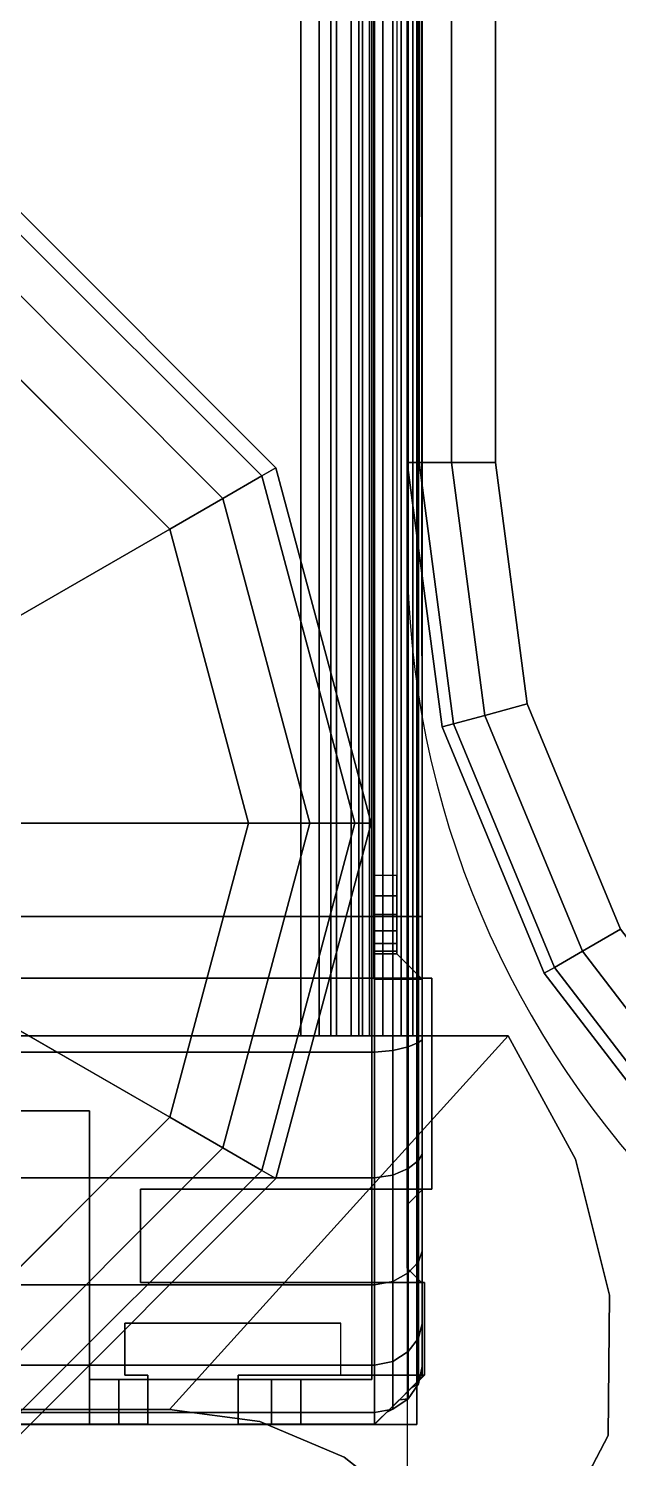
# Model space of a CAD drawing. Extents: x -170 to 1783, y -20 to 1205.
# Drawn here: x 1329.253 to 1330.042, y 209.42 to 211.334 of the extents above; entities that cross this region are included whole.
import ezdxf

# ---------------------------------------------------------------- set-up
doc = ezdxf.new("R2010")
doc.units = 0
doc.header["$LTSCALE"] = 96
doc.header["$MEASUREMENT"] = 0
for name, color, linetype in [('A-FURN-3-PANEL-GLIDE', 7, 'Continuous'), ('A-FURN-3-PANEL-RACE', 7, 'Continuous'), ('A-FURN-3-PANEL-SIDE1', 7, 'Continuous'), ('A-FURN-3-PANEL-TOPCAP', 7, 'Continuous'), ('A-FURN-3-PANEL-TRIM', 7, 'Continuous'), ('A-FURN-3-WKSF-TOP', 7, 'Continuous'), ('A-FURN-3-WKSF-TRIM', 7, 'Continuous'), ('A-FURN-P-PNLS', 7, 'Continuous'), ('A-FURN-P-WKSF', 7, 'Continuous'), ('MAIN_PANEL', 7, 'Continuous'), ('MAIN_WKSURF', 7, 'Continuous')]:
    doc.layers.add(name, color=color, linetype=linetype)

# ---------------------------------------------------------------- blocks, each defined once
blk = doc.blocks.new('EC-WYC-64-2424-T')
at = {"layer": 'A-FURN-3-WKSF-TOP', "color": 60, "linetype": 'Continuous'}
for points, invisible_edges in [([(0.118, -28.1146, 29), (23.882, -34.22, 29), (23.882, -70.632, 29), (0.118, -70.632, 29)], 5), ([(0.118, -28.1146, 27.75), (0.118, -70.632, 27.75), (23.882, -70.632, 27.75), (23.882, -34.22, 27.75)], 10), ([(23.882, -70.632, 29), (23.8394, -70.9555, 29), (0.1606, -70.9555, 29), (0.118, -70.632, 29)], 10), ([(23.882, -70.632, 27.75), (0.118, -70.632, 27.75), (0.1606, -70.9555, 27.75), (23.8394, -70.9555, 27.75)], 5), ([(0.2855, -71.257, 29), (0.1606, -70.9555, 29), (23.8394, -70.9555, 29), (23.7145, -71.257, 29)], 10), ([(0.2855, -71.257, 27.75), (23.7145, -71.257, 27.75), (23.8394, -70.9555, 27.75), (0.1606, -70.9555, 27.75)], 5)]:
    blk.add_3dface(points, dxfattribs=dict(at, invisible_edges=invisible_edges))
at = {"layer": 'A-FURN-3-WKSF-TRIM', "color": 40, "linetype": 'Continuous'}
for points in [[(0, -70.632, 28.882), (0, -70.632, 27.868), (0, -28.1146, 27.868), (0, -28.1146, 28.882)], [(0.0158, -70.632, 28.941), (0, -70.632, 28.882), (0, -28.1146, 28.882), (0.0158, -28.1146, 28.941)], [(0, -70.632, 27.868), (0.0158, -70.632, 27.809), (0.0158, -28.1146, 27.809), (0, -28.1146, 27.868)], [(0.059, -70.632, 28.9842), (0.0158, -70.632, 28.941), (0.0158, -28.1146, 28.941), (0.059, -28.1146, 28.9842)], [(0.0158, -70.632, 27.809), (0.059, -70.632, 27.7658), (0.059, -28.1146, 27.7658), (0.0158, -28.1146, 27.809)], [(0.118, -70.632, 29), (0.059, -70.632, 28.9842), (0.059, -28.1146, 28.9842), (0.118, -28.1146, 29)], [(0.059, -70.632, 27.7658), (0.118, -70.632, 27.75), (0.118, -28.1146, 27.75), (0.059, -28.1146, 27.7658)], [(0.0619, -70.982, 28.941), (0.0466, -70.9861, 28.882), (0, -70.632, 28.882), (0.0158, -70.632, 28.941)], [(0.0466, -70.9861, 28.882), (0.0466, -70.9861, 27.868), (0, -70.632, 27.868), (0, -70.632, 28.882)], [(0.0466, -70.9861, 27.868), (0.0619, -70.982, 27.809), (0.0158, -70.632, 27.809), (0, -70.632, 27.868)], [(0.1036, -70.9708, 28.9842), (0.0619, -70.982, 28.941), (0.0158, -70.632, 28.941), (0.059, -70.632, 28.9842)], [(0.0619, -70.982, 27.809), (0.1036, -70.9708, 27.7658), (0.059, -70.632, 27.7658), (0.0158, -70.632, 27.809)], [(0.1606, -70.9555, 29), (0.1036, -70.9708, 28.9842), (0.059, -70.632, 28.9842), (0.118, -70.632, 29)], [(0.1036, -70.9708, 27.7658), (0.1606, -70.9555, 27.75), (0.118, -70.632, 27.75), (0.059, -70.632, 27.7658)], [(0.2855, -71.257, 29), (0.2344, -71.2865, 28.9842), (0.1036, -70.9708, 28.9842), (0.1606, -70.9555, 29)], [(0.2344, -71.2865, 27.7658), (0.2855, -71.257, 27.75), (0.1606, -70.9555, 27.75), (0.1036, -70.9708, 27.7658)], [(0.197, -71.3081, 28.941), (0.1833, -71.316, 28.882), (0.0466, -70.9861, 28.882), (0.0619, -70.982, 28.941)], [(0.1833, -71.316, 27.868), (0.197, -71.3081, 27.809), (0.0619, -70.982, 27.809), (0.0466, -70.9861, 27.868)], [(0.2344, -71.2865, 28.9842), (0.197, -71.3081, 28.941), (0.0619, -70.982, 28.941), (0.1036, -70.9708, 28.9842)], [(0.197, -71.3081, 27.809), (0.2344, -71.2865, 27.7658), (0.1036, -70.9708, 27.7658), (0.0619, -70.982, 27.809)], [(0.1833, -71.316, 28.882), (0.1833, -71.316, 27.868), (0.0466, -70.9861, 27.868), (0.0466, -70.9861, 28.882)], [(0.4841, -71.5159, 29), (0.4424, -71.5576, 28.9842), (0.2344, -71.2865, 28.9842), (0.2855, -71.257, 29)], [(0.4424, -71.5576, 27.7658), (0.4841, -71.5159, 27.75), (0.2855, -71.257, 27.75), (0.2344, -71.2865, 27.7658)], [(0.4424, -71.5576, 28.9842), (0.4119, -71.5881, 28.941), (0.197, -71.3081, 28.941), (0.2344, -71.2865, 28.9842)], [(0.4119, -71.5881, 27.809), (0.4424, -71.5576, 27.7658), (0.2344, -71.2865, 27.7658), (0.197, -71.3081, 27.809)], [(0.4119, -71.5881, 28.941), (0.4007, -71.5993, 28.882), (0.1833, -71.316, 28.882), (0.197, -71.3081, 28.941)], [(0.4007, -71.5993, 27.868), (0.4119, -71.5881, 27.809), (0.197, -71.3081, 27.809), (0.1833, -71.316, 27.868)], [(0.4007, -71.5993, 28.882), (0.4007, -71.5993, 27.868), (0.1833, -71.316, 27.868), (0.1833, -71.316, 28.882)]]:
    blk.add_3dface(points, dxfattribs=at)
at = {"layer": 'A-FURN-P-WKSF', "color": 7, "linetype": 'Continuous'}
blk.add_line((0, -28.0666), (0, -70.75), dxfattribs=at)
blk.add_arc((1.25, -70.75), 1.25, 180, 270, dxfattribs=at)
blk = doc.blocks.new('EC-EFP-456')
at = {"layer": 'A-FURN-3-PANEL-GLIDE', "color": 20, "linetype": 'Continuous', "invisible_edges": 12}
for points in [[(0.885, 1), (0.203, 0.6063), (0.4912, 0.318)], [(0.885, 1), (0.4912, 0.318), (0.885, 0.2125)], [(0.885, 1), (0.885, 0.2125), (1.2787, 0.318)], [(0.885, 1), (1.2787, 0.318), (1.567, 0.6063)]]:
    blk.add_3dface(points, dxfattribs=at)
at = {"layer": 'A-FURN-3-PANEL-GLIDE', "color": 20, "linetype": 'Continuous'}
for points in [[(0.7837, 0.8246, 0.3285), (0.4912, 0.318, 0.3285), (0.203, 0.6063, 0.3285), (0.7096, 0.8988, 0.3285)], [(1.0604, 0.8988, 0.3285), (1.567, 0.6063, 0.3285), (1.2787, 0.318, 0.3285), (0.9862, 0.8246, 0.3285)], [(0.885, 0.7975, 0.3285), (0.885, 0.2125, 0.3285), (0.4912, 0.318, 0.3285), (0.7837, 0.8246, 0.3285)], [(0.9862, 0.8246, 0.3285), (1.2787, 0.318, 0.3285), (0.885, 0.2125, 0.3285), (0.885, 0.7975, 0.3285)], [(0.4912, 0.318, 0.3285), (0.4502, 0.2469, 0.3065), (0.1319, 0.5652, 0.3065), (0.203, 0.6063, 0.3285)], [(0.4502, 0.2469, 0.022), (0.4912, 0.318), (0.203, 0.6063), (0.1319, 0.5652, 0.022)], [(1.567, 0.6063, 0.3285), (1.6381, 0.5652, 0.3065), (1.3198, 0.2469, 0.3065), (1.2787, 0.318, 0.3285)], [(1.6381, 0.5652, 0.022), (1.567, 0.6063), (1.2787, 0.318), (1.3198, 0.2469, 0.022)], [(0.4502, 0.2469, 0.3065), (0.4201, 0.1948, 0.2464), (0.0798, 0.5351, 0.2464), (0.1319, 0.5652, 0.3065)], [(0.4201, 0.1948, 0.0821), (0.4502, 0.2469, 0.022), (0.1319, 0.5652, 0.022), (0.0798, 0.5351, 0.0821)], [(1.6381, 0.5652, 0.3065), (1.6902, 0.5351, 0.2464), (1.3499, 0.1948, 0.2464), (1.3198, 0.2469, 0.3065)], [(1.6902, 0.5351, 0.0821), (1.6381, 0.5652, 0.022), (1.3198, 0.2469, 0.022), (1.3499, 0.1948, 0.0821)], [(0.4201, 0.1948, 0.2464), (0.4091, 0.1758, 0.1642), (0.0608, 0.5241, 0.1642), (0.0798, 0.5351, 0.2464)], [(0.4091, 0.1758, 0.1642), (0.4201, 0.1948, 0.0821), (0.0798, 0.5351, 0.0821), (0.0608, 0.5241, 0.1642)], [(1.6902, 0.5351, 0.2464), (1.7092, 0.5241, 0.1642), (1.3609, 0.1758, 0.1642), (1.3499, 0.1948, 0.2464)], [(1.7092, 0.5241, 0.1642), (1.6902, 0.5351, 0.0821), (1.3499, 0.1948, 0.0821), (1.3609, 0.1758, 0.1642)], [(0.885, 0.2125, 0.3285), (0.885, 0.1304, 0.3065), (0.4502, 0.2469, 0.3065), (0.4912, 0.318, 0.3285)], [(0.885, 0.1304, 0.022), (0.885, 0.2125), (0.4912, 0.318), (0.4502, 0.2469, 0.022)], [(1.2787, 0.318, 0.3285), (1.3198, 0.2469, 0.3065), (0.885, 0.1304, 0.3065), (0.885, 0.2125, 0.3285)], [(1.3198, 0.2469, 0.022), (1.2787, 0.318), (0.885, 0.2125), (0.885, 0.1304, 0.022)], [(0.885, 0.1304, 0.3065), (0.885, 0.0703, 0.2464), (0.4201, 0.1948, 0.2464), (0.4502, 0.2469, 0.3065)], [(0.885, 0.0703, 0.0821), (0.885, 0.1304, 0.022), (0.4502, 0.2469, 0.022), (0.4201, 0.1948, 0.0821)], [(1.3198, 0.2469, 0.3065), (1.3499, 0.1948, 0.2464), (0.885, 0.0703, 0.2464), (0.885, 0.1304, 0.3065)], [(1.3499, 0.1948, 0.0821), (1.3198, 0.2469, 0.022), (0.885, 0.1304, 0.022), (0.885, 0.0703, 0.0821)], [(0.885, 0.0703, 0.2464), (0.885, 0.0483, 0.1642), (0.4091, 0.1758, 0.1642), (0.4201, 0.1948, 0.2464)], [(0.885, 0.0483, 0.1642), (0.885, 0.0703, 0.0821), (0.4201, 0.1948, 0.0821), (0.4091, 0.1758, 0.1642)], [(1.3499, 0.1948, 0.2464), (1.3609, 0.1758, 0.1642), (0.885, 0.0483, 0.1642), (0.885, 0.0703, 0.2464)], [(1.3609, 0.1758, 0.1642), (1.3499, 0.1948, 0.0821), (0.885, 0.0703, 0.0821), (0.885, 0.0483, 0.1642)]]:
    blk.add_3dface(points, dxfattribs=at)
at = {"layer": 'A-FURN-3-PANEL-RACE', "color": 40, "linetype": 'Continuous'}
for points, invisible_edges in [([(0.5, 0.7375, 0.4563), (2.098, 0.7375, 0.4563), (47.5, 0.4255, 0.4563), (0.5, 0.4255, 0.4563)], 6), ([(0.5, 0.7375, 0.3963), (0.5, 0.4255, 0.3963), (47.5, 0.4255, 0.3963), (2.098, 0.7375, 0.3963)], 6), ([(0.5, 0.4255, 0.3963), (0.08, 0.4255, 0.3963), (0.08, -0.0125, 0.3963), (47.92, -0.0125, 0.3963)], 8), ([(0.08, 0.386, 1.7894), (0.08, 0.1819, 1.4986), (0.08, 0.4255, 0.3963), (0.08, 0.4255, 1.7894)], 2), ([(0.08, 0.4255, 0.3963), (0.14, 0.4255, 0.4563), (0.14, 0.4255, 1.7894), (0.08, 0.4255, 1.7894)], 1), ([(0.08, 0.1819, 1.4986), (0.08, 0.1425, 1.4986), (0.08, -0.0125, 0.3963), (0.08, 0.4255, 0.3963)], 10), ([(0.5, 0.4255, 0.3963), (0.5, 0.4255, 0.4563), (0.14, 0.4255, 0.4563), (0.08, 0.4255, 0.3963)], 4), ([(0.08, 0.4255, 3.245), (0.08, 0.4255, 3.515), (0.08, -0.0125, 3.515), (0.08, 0.1425, 3.1951)], 4), ([(0.14, 0.4255, 3.515), (0.14, 0.0475, 3.515), (0.08, -0.0125, 3.515), (0.08, 0.4255, 3.515)], 2), ([(0.5, 0.4255, 0.4563), (47.86, 0.0475, 0.4563), (0.14, 0.0475, 0.4563), (0.14, 0.4255, 0.4563)], 1), ([(0.14, 0.4255, 1.7894), (0.14, 0.4255, 0.4563), (0.14, 0.1819, 1.4986), (0.14, 0.386, 1.7894)], 2), ([(0.14, 0.4255, 0.4563), (0.14, 0.0475, 0.4563), (0.14, 0.1425, 1.4986), (0.14, 0.1819, 1.4986)], 10), ([(0.14, 0.1425, 3.1951), (0.14, 0.0475, 3.515), (0.14, 0.4255, 3.515), (0.14, 0.4255, 3.245)], 1), ([(47.5, 0.4255, 0.3963), (0.5, 0.4255, 0.3963), (47.92, -0.0125, 0.3963), (47.92, 0.4255, 0.3963)], 3), ([(47.5, 0.4255, 0.4563), (47.86, 0.4255, 0.4563), (47.86, 0.0475, 0.4563), (0.5, 0.4255, 0.4563)], 12), ([(0.08, 0.1425, 3.1951), (0.08, -0.0125, 3.515), (0.08, -0.0125, 0.3963), (0.08, 0.1425, 1.4986)], 5), ([(0.14, 0.0475, 0.4563), (0.14, 0.0475, 3.515), (0.14, 0.1425, 3.1951), (0.14, 0.1425, 1.4986)], 10), ([(0.6, 0.1425, 4.1797), (0.6, 0.1425, 4.2397), (0.6, 0.1024, 4.2344), (0.6, 0.1179, 4.1764)], 4), ([(0.6, 0.1179, 4.1764), (0.6, 0.1024, 4.2344), (0.6, 0.065, 4.2189), (0.6, 0.095, 4.1669)], 5), ([(0.6, 0.095, 4.1669), (0.6, 0.065, 4.2189), (0.6, 0.0329, 4.1943), (0.6, 0.0753, 4.1519)], 5), ([(0.6, 0.0753, 4.1519), (0.6, 0.0329, 4.1943), (0.6, 0.0082, 4.1622), (0.6, 0.0602, 4.1322)], 5), ([(0.6, 0.0602, 4.1322), (0.6, 0.0082, 4.1622), (0.6, -0.0072, 4.1248), (0.6, 0.0507, 4.1093)], 5), ([(0.14, 0.0475, 3.515), (0.6, 0.0475, 3.515), (0.6, -0.0125, 3.515), (0.08, -0.0125, 3.515)], 8), ([(0.14, 0.0475, 0.4563), (47.86, 0.0475, 0.4563), (47.86, 0.0475, 3.515), (0.14, 0.0475, 3.515)], 4), ([(0.6, 0.0507, 4.1093), (0.6, -0.0072, 4.1248), (0.6, -0.0125, 4.0847), (0.6, 0.0475, 4.0847)], 5), ([(0.6, 0.0475, 3.515), (47.4, 0.0475, 3.515), (47.4, 0.0475, 4.0847), (0.6, 0.0475, 4.0847)], 1), ([(0.6, 0.0475, 3.515), (0.6, 0.0475, 4.0847), (0.6, -0.0125, 4.0847), (0.6, -0.0125, 3.515)], 2), ([(47.92, -0.0125, 3.515), (47.92, -0.0125, 0.3963), (0.08, -0.0125, 0.3963), (0.08, -0.0125, 3.515)], 8), ([(47.4, -0.0125, 4.0847), (47.4, -0.0125, 3.515), (0.6, -0.0125, 3.515), (0.6, -0.0125, 4.0847)], 2)]:
    blk.add_3dface(points, dxfattribs=dict(at, invisible_edges=invisible_edges))
for points in [[(0.5, 0.7375, 0.3963), (0.5, 0.7375, 0.4563), (0.5, 0.4255, 0.4563), (0.5, 0.4255, 0.3963)], [(0.08, 0.4255, 1.7894), (0.14, 0.4255, 1.7894), (0.14, 0.386, 1.7894), (0.08, 0.386, 1.7894)], [(0.14, 0.4255, 3.245), (0.14, 0.4255, 3.515), (0.08, 0.4255, 3.515), (0.08, 0.4255, 3.245)], [(0.14, 0.1425, 3.1951), (0.14, 0.4255, 3.245), (0.08, 0.4255, 3.245), (0.08, 0.1425, 3.1951)], [(0.08, 0.386, 1.7894), (0.14, 0.386, 1.7894), (0.14, 0.1819, 1.4986), (0.08, 0.1819, 1.4986)], [(0.08, 0.1819, 1.4986), (0.14, 0.1819, 1.4986), (0.14, 0.1425, 1.4986), (0.08, 0.1425, 1.4986)], [(0.14, 0.1425, 1.4986), (0.14, 0.1425, 3.1951), (0.08, 0.1425, 3.1951), (0.08, 0.1425, 1.4986)], [(47.4, 0.1425, 4.1797), (47.4, 0.1425, 4.2397), (0.6, 0.1425, 4.2397), (0.6, 0.1425, 4.1797)], [(47.4, 0.1425, 4.2397), (47.4, 0.1024, 4.2344), (0.6, 0.1024, 4.2344), (0.6, 0.1425, 4.2397)], [(0.6, 0.1425, 4.1797), (0.6, 0.1179, 4.1764), (47.4, 0.1179, 4.1764), (47.4, 0.1425, 4.1797)], [(0.6, 0.1179, 4.1764), (0.6, 0.095, 4.1669), (47.4, 0.095, 4.1669), (47.4, 0.1179, 4.1764)], [(47.4, 0.1024, 4.2344), (47.4, 0.065, 4.2189), (0.6, 0.065, 4.2189), (0.6, 0.1024, 4.2344)], [(0.6, 0.095, 4.1669), (0.6, 0.0753, 4.1519), (47.4, 0.0753, 4.1519), (47.4, 0.095, 4.1669)], [(0.6, 0.0753, 4.1519), (0.6, 0.0602, 4.1322), (47.4, 0.0602, 4.1322), (47.4, 0.0753, 4.1519)], [(47.4, 0.065, 4.2189), (47.4, 0.0329, 4.1943), (0.6, 0.0329, 4.1943), (0.6, 0.065, 4.2189)], [(0.6, 0.0602, 4.1322), (0.6, 0.0507, 4.1093), (47.4, 0.0507, 4.1093), (47.4, 0.0602, 4.1322)], [(0.6, 0.0507, 4.1093), (0.6, 0.0475, 4.0847), (47.4, 0.0475, 4.0847), (47.4, 0.0507, 4.1093)], [(47.4, 0.0329, 4.1943), (47.4, 0.0082, 4.1622), (0.6, 0.0082, 4.1622), (0.6, 0.0329, 4.1943)], [(47.4, 0.0082, 4.1622), (47.4, -0.0072, 4.1248), (0.6, -0.0072, 4.1248), (0.6, 0.0082, 4.1622)], [(47.4, -0.0072, 4.1248), (47.4, -0.0125, 4.0847), (0.6, -0.0125, 4.0847), (0.6, -0.0072, 4.1248)]]:
    blk.add_3dface(points, dxfattribs=at)
at = {"layer": 'A-FURN-3-PANEL-SIDE1', "color": 7, "linetype": 'Continuous'}
for points in [[(47.3224, 1.955, 55.7401), (47.3228, 0.045, 55.7401), (0.6776, 0.045, 55.7401), (0.6776, 1.955, 55.7401)], [(0.6776, 0.045, 4.2397), (0.6776, 1.955, 4.2397), (0.6776, 1.955, 55.7401), (0.6776, 0.045, 55.7401)], [(47.3224, 0.045, 4.2397), (47.3224, 1.955, 4.2397), (0.6776, 1.955, 4.2397), (0.6776, 0.045, 4.2397)], [(47.3228, 0.045, 55.7401), (47.3224, 0.045, 4.2397), (0.6776, 0.045, 4.2397), (0.6776, 0.045, 55.7401)]]:
    blk.add_3dface(points, dxfattribs=at)
at = {"layer": 'A-FURN-3-PANEL-TOPCAP', "color": 60, "linetype": 'Continuous'}
for points, invisible_edges in [([(0.1285, -0.0047, 55.635), (0.144, -0.02, 55.635), (0.144, 2.02, 55.635), (0.1285, 2.0047, 55.635)], 10), ([(0.144, -0.02, 55.635), (0.269, -0.02, 55.635), (0.269, 2.02, 55.635), (0.144, 2.02, 55.635)], 10), ([(0.289, 2, 55.635), (0.269, 2.02, 55.635), (0.269, -0.02, 55.635), (0.289, 0, 55.635)], 10), ([(0.394, 2.02, 55.635), (0.3741, 2, 55.635), (0.3741, 0, 55.635), (0.394, -0.02, 55.635)], 10), ([(0.676, 2.02, 55.635), (0.394, 2.02, 55.635), (0.394, -0.02, 55.635), (0.676, -0.02, 55.635)], 10), ([(0.1285, 2.0047, 55.635), (0.1129, 1.9894, 55.635), (0.1129, 0.0106, 55.635), (0.1285, -0.0047, 55.635)], 10), ([(0.289, 0, 55.635), (0.3741, 0, 55.635), (0.3741, 2, 55.635), (0.289, 2, 55.635)], 10), ([(0.0965, 1.9727, 55.635), (0.08, 1.956, 55.635), (0.08, 0.044, 55.635), (0.0965, 0.0273, 55.635)], 8), ([(0.0965, 0.0273, 55.635), (0.1129, 0.0106, 55.635), (0.1129, 1.9894, 55.635), (0.0965, 1.9727, 55.635)], 10), ([(0.815, 0.045, 55.7401), (0.815, -0.02, 55.7741), (47.185, 0.014, 55.7401), (47.185, 0.045, 55.7401)], 1), ([(0.676, -0.02, 55.635), (0.6807, -0.02, 55.671), (0.7136, 0.014, 55.6622), (0.71, 0.014, 55.635)], 2), ([(0.6807, -0.02, 55.671), (0.6946, -0.02, 55.7045), (0.724, 0.014, 55.6875), (0.7136, 0.014, 55.6622)], 10), ([(0.6946, -0.02, 55.7045), (0.7167, -0.02, 55.7333), (0.7407, 0.014, 55.7093), (0.724, 0.014, 55.6875)], 10), ([(0.7167, -0.02, 55.7333), (0.7455, -0.02, 55.7554), (0.7625, 0.014, 55.726), (0.7407, 0.014, 55.7093)], 10), ([(0.7455, -0.02, 55.7554), (0.779, -0.02, 55.7693), (0.7878, 0.014, 55.7365), (0.7625, 0.014, 55.726)], 10), ([(0.779, -0.02, 55.7693), (0.815, -0.02, 55.7741), (0.815, 0.014, 55.7401), (0.7878, 0.014, 55.7365)], 10), ([(47.185, -0.02, 55.7741), (47.185, 0.014, 55.7401), (0.815, 0.014, 55.7401), (0.815, -0.02, 55.7741)], 5), ([(0.269, -0.02, 55.635), (0.2783, -0.02, 55.7687), (0.2976, 0, 55.7635), (0.289, 0, 55.635)], 2), ([(0.2783, -0.02, 55.7687), (0.3232, -0.02, 55.8949), (0.3405, 0, 55.8849), (0.2976, 0, 55.7635)], 10), ([(0.289, 0, 55.635), (0.2976, 0, 55.7635), (0.3798, 0, 55.7415), (0.3741, 0, 55.635)], 2), ([(0.2976, 0, 55.7635), (0.3405, 0, 55.8849), (0.4142, 0, 55.8424), (0.3798, 0, 55.7415)], 10), ([(0.3232, -0.02, 55.8949), (0.4005, -0.02, 56.0044), (0.4146, 0, 55.9903), (0.3405, 0, 55.8849)], 10), ([(0.3405, 0, 55.8849), (0.4146, 0, 55.9903), (0.4748, 0, 55.9301), (0.4142, 0, 55.8424)], 10), ([(0.3741, 0, 55.635), (0.3798, 0, 55.7415), (0.399, -0.02, 55.7363), (0.394, -0.02, 55.635)], 2), ([(0.3798, 0, 55.7415), (0.4142, 0, 55.8424), (0.4315, -0.02, 55.8323), (0.399, -0.02, 55.7363)], 10), ([(0.4005, -0.02, 56.0044), (0.5044, -0.02, 56.0891), (0.5144, 0, 56.0717), (0.4146, 0, 55.9903)], 10), ([(0.4142, 0, 55.8424), (0.4748, 0, 55.9301), (0.4889, -0.02, 55.9159), (0.4315, -0.02, 55.8323)], 10), ([(0.4146, 0, 55.9903), (0.5144, 0, 56.0717), (0.5569, 0, 55.9981), (0.4748, 0, 55.9301)], 10), ([(0.4748, 0, 55.9301), (0.5569, 0, 55.9981), (0.5669, -0.02, 55.9807), (0.4889, -0.02, 55.9159)], 10), ([(0.5044, -0.02, 56.0891), (0.6273, -0.02, 56.1426), (0.6324, 0, 56.1232), (0.5144, 0, 56.0717)], 10), ([(0.5144, 0, 56.0717), (0.6324, 0, 56.1232), (0.6544, 0, 56.0411), (0.5569, 0, 55.9981)], 10), ([(0.5569, 0, 55.9981), (0.6544, 0, 56.0411), (0.6596, -0.02, 56.0218), (0.5669, -0.02, 55.9807)], 10), ([(0.6273, -0.02, 56.1426), (0.76, -0.02, 56.161), (0.76, 0, 56.141), (0.6324, 0, 56.1232)], 10), ([(0.6324, 0, 56.1232), (0.76, 0, 56.141), (0.76, 0, 56.056), (0.6544, 0, 56.0411)], 10), ([(0.6544, 0, 56.0411), (0.76, 0, 56.056), (0.76, -0.02, 56.036), (0.6596, -0.02, 56.0218)], 10), ([(0.76, -0.02, 56.161), (47.24, -0.02, 56.161), (47.24, 0, 56.141), (0.76, 0, 56.141)], 10), ([(47.24, 0, 56.056), (0.76, 0, 56.056), (0.76, 0, 56.141), (47.24, 0, 56.141)], 10), ([(0.76, 0, 56.056), (47.24, 0, 56.056), (47.24, -0.02, 56.036), (0.76, -0.02, 56.036)], 10), ([(0.144, -0.02, 55.635), (0.1575, -0.02, 55.8011), (0.2783, -0.02, 55.7687), (0.269, -0.02, 55.635)], 2), ([(0.1575, -0.02, 55.8011), (0.2149, -0.02, 55.9575), (0.3232, -0.02, 55.8949), (0.2783, -0.02, 55.7687)], 10), ([(0.2149, -0.02, 55.9575), (0.3121, -0.02, 56.0929), (0.4005, -0.02, 56.0044), (0.3232, -0.02, 55.8949)], 10), ([(0.3121, -0.02, 56.0929), (0.4419, -0.02, 56.1974), (0.5044, -0.02, 56.0891), (0.4005, -0.02, 56.0044)], 10), ([(0.6807, -0.02, 55.671), (0.676, -0.02, 55.635), (0.394, -0.02, 55.635), (0.399, -0.02, 55.7363)], 8), ([(0.6946, -0.02, 55.7045), (0.6807, -0.02, 55.671), (0.399, -0.02, 55.7363), (0.4315, -0.02, 55.8323)], 10), ([(0.4315, -0.02, 55.8323), (0.4889, -0.02, 55.9159), (0.7167, -0.02, 55.7333), (0.6946, -0.02, 55.7045)], 10), ([(0.4419, -0.02, 56.1974), (0.5949, -0.02, 56.2633), (0.6273, -0.02, 56.1426), (0.5044, -0.02, 56.0891)], 10), ([(0.7455, -0.02, 55.7554), (0.7167, -0.02, 55.7333), (0.4889, -0.02, 55.9159), (0.5669, -0.02, 55.9807)], 10), ([(0.5669, -0.02, 55.9807), (0.6596, -0.02, 56.0218), (0.779, -0.02, 55.7693), (0.7455, -0.02, 55.7554)], 10), ([(0.5949, -0.02, 56.2633), (0.76, -0.02, 56.286), (0.76, -0.02, 56.161), (0.6273, -0.02, 56.1426)], 10), ([(0.815, -0.02, 55.7741), (0.779, -0.02, 55.7693), (0.6596, -0.02, 56.0218), (0.76, -0.02, 56.036)], 10), ([(0.76, -0.02, 56.161), (0.76, -0.02, 56.286), (47.24, -0.02, 56.286), (47.24, -0.02, 56.161)], 5), ([(47.185, -0.02, 55.7741), (0.815, -0.02, 55.7741), (0.76, -0.02, 56.036), (47.24, -0.02, 56.036)], 10)]:
    blk.add_3dface(points, dxfattribs=dict(at, invisible_edges=invisible_edges))
for points in [[(0.0957, 0.044, 55.8177), (0.08, 0.044, 55.635), (0.08, 1.956, 55.635), (0.0957, 1.956, 55.8177)], [(0.1595, 0.044, 55.9895), (0.0957, 0.044, 55.8177), (0.0957, 1.956, 55.8177), (0.1595, 1.956, 55.9895)], [(0.2668, 0.044, 56.1382), (0.1595, 0.044, 55.9895), (0.1595, 1.956, 55.9895), (0.2668, 1.956, 56.1382)], [(0.4099, 0.044, 56.2528), (0.2668, 0.044, 56.1382), (0.2668, 1.956, 56.1382), (0.4099, 1.956, 56.2528)], [(0.5783, 0.044, 56.3252), (0.4099, 0.044, 56.2528), (0.4099, 1.956, 56.2528), (0.5783, 1.956, 56.3252)], [(0.76, 0.044, 56.35), (0.5783, 0.044, 56.3252), (0.5783, 1.956, 56.3252), (0.76, 1.956, 56.35)], [(0.76, 0.044, 56.35), (0.76, 1.956, 56.35), (47.24, 1.956, 56.35), (47.24, 0.044, 56.35)], [(0.0965, 0.0273, 55.635), (0.08, 0.044, 55.635), (0.0957, 0.044, 55.8177), (0.1006, 0.0195, 55.8155)], [(0.1006, 0.0195, 55.8155), (0.0957, 0.044, 55.8177), (0.1595, 0.044, 55.9895), (0.1644, 0.0195, 55.9859)], [(0.1644, 0.0195, 55.9859), (0.1595, 0.044, 55.9895), (0.2668, 0.044, 56.1382), (0.2713, 0.0195, 56.1337)], [(0.2713, 0.0195, 56.1337), (0.2668, 0.044, 56.1382), (0.4099, 0.044, 56.2528), (0.4136, 0.0195, 56.248)], [(0.4136, 0.0195, 56.248), (0.4099, 0.044, 56.2528), (0.5783, 0.044, 56.3252), (0.5806, 0.0195, 56.3203)], [(0.5806, 0.0195, 56.3203), (0.5783, 0.044, 56.3252), (0.76, 0.044, 56.35), (0.76, 0.0195, 56.3451)], [(0.71, 0.045, 55.635), (0.676, 0.045, 55.635), (0.676, -0.02, 55.635), (0.71, 0.014, 55.635)], [(0.7136, 0.045, 55.6622), (0.71, 0.045, 55.635), (0.71, 0.014, 55.635), (0.7136, 0.014, 55.6622)], [(0.724, 0.045, 55.6875), (0.7136, 0.045, 55.6622), (0.7136, 0.014, 55.6622), (0.724, 0.014, 55.6875)], [(0.7407, 0.045, 55.7093), (0.724, 0.045, 55.6875), (0.724, 0.014, 55.6875), (0.7407, 0.014, 55.7093)], [(0.7625, 0.045, 55.726), (0.7407, 0.045, 55.7093), (0.7407, 0.014, 55.7093), (0.7625, 0.014, 55.726)], [(0.76, 0.0195, 56.3451), (0.76, 0.044, 56.35), (47.24, 0.044, 56.35), (47.24, 0.0195, 56.3451)], [(0.7878, 0.045, 55.7365), (0.7625, 0.045, 55.726), (0.7625, 0.014, 55.726), (0.7878, 0.014, 55.7365)], [(0.815, 0.045, 55.7401), (0.7878, 0.045, 55.7365), (0.7878, 0.014, 55.7365), (0.815, 0.014, 55.7401)], [(0.1129, 0.0106, 55.635), (0.0965, 0.0273, 55.635), (0.1006, 0.0195, 55.8155), (0.1143, -0.0013, 55.8104)], [(0.1143, -0.0013, 55.8104), (0.1006, 0.0195, 55.8155), (0.1644, 0.0195, 55.9859), (0.1774, -0.0013, 55.977)], [(0.1774, -0.0013, 55.977), (0.1644, 0.0195, 55.9859), (0.2713, 0.0195, 56.1337), (0.2828, -0.0013, 56.1222)], [(0.2828, -0.0013, 56.1222), (0.2713, 0.0195, 56.1337), (0.4136, 0.0195, 56.248), (0.4225, -0.0013, 56.2349)], [(0.4225, -0.0013, 56.2349), (0.4136, 0.0195, 56.248), (0.5806, 0.0195, 56.3203), (0.5856, -0.0013, 56.3065)], [(0.5856, -0.0013, 56.3065), (0.5806, 0.0195, 56.3203), (0.76, 0.0195, 56.3451), (0.76, -0.0013, 56.3313)], [(0.76, -0.0013, 56.3313), (0.76, 0.0195, 56.3451), (47.24, 0.0195, 56.3451), (47.24, -0.0013, 56.3313)], [(0.1285, -0.0047, 55.635), (0.1129, 0.0106, 55.635), (0.1143, -0.0013, 55.8104), (0.1344, -0.0151, 55.8048)], [(0.1344, -0.0151, 55.8048), (0.1143, -0.0013, 55.8104), (0.1774, -0.0013, 55.977), (0.1955, -0.0151, 55.9663)], [(0.144, -0.02, 55.635), (0.1285, -0.0047, 55.635), (0.1344, -0.0151, 55.8048), (0.1575, -0.02, 55.8011)], [(0.1575, -0.02, 55.8011), (0.1344, -0.0151, 55.8048), (0.1955, -0.0151, 55.9663), (0.2149, -0.02, 55.9575)], [(0.1955, -0.0151, 55.9663), (0.1774, -0.0013, 55.977), (0.2828, -0.0013, 56.1222), (0.2978, -0.0151, 56.1072)], [(0.2149, -0.02, 55.9575), (0.1955, -0.0151, 55.9663), (0.2978, -0.0151, 56.1072), (0.3121, -0.02, 56.0929)], [(0.2978, -0.0151, 56.1072), (0.2828, -0.0013, 56.1222), (0.4225, -0.0013, 56.2349), (0.4331, -0.0151, 56.2168)], [(0.3121, -0.02, 56.0929), (0.2978, -0.0151, 56.1072), (0.4331, -0.0151, 56.2168), (0.4419, -0.02, 56.1974)], [(0.4331, -0.0151, 56.2168), (0.4225, -0.0013, 56.2349), (0.5856, -0.0013, 56.3065), (0.5913, -0.0151, 56.2864)], [(0.4419, -0.02, 56.1974), (0.4331, -0.0151, 56.2168), (0.5913, -0.0151, 56.2864), (0.5949, -0.02, 56.2633)], [(0.5913, -0.0151, 56.2864), (0.5856, -0.0013, 56.3065), (0.76, -0.0013, 56.3313), (0.76, -0.0151, 56.3105)], [(0.5949, -0.02, 56.2633), (0.5913, -0.0151, 56.2864), (0.76, -0.0151, 56.3105), (0.76, -0.02, 56.286)], [(0.76, -0.0151, 56.3105), (0.76, -0.0013, 56.3313), (47.24, -0.0013, 56.3313), (47.24, -0.0151, 56.3105)], [(0.76, -0.02, 56.286), (0.76, -0.0151, 56.3105), (47.24, -0.0151, 56.3105), (47.24, -0.02, 56.286)]]:
    blk.add_3dface(points, dxfattribs=at)
at = {"layer": 'A-FURN-3-PANEL-TRIM', "color": 60, "linetype": 'Continuous'}
for points, invisible_edges in [([(0.395, 2.0328, 55.635), (0.6776, 2.0328, 55.635), (0.6776, -0.0328, 55.635), (0.395, -0.0328, 55.635)], 8), ([(0.6, -0.1348, 3.5747), (0.6, 1.6815, 3.5747), (0.1, 1.6815, 3.5747), (0.1, 0.3185, 3.5747)], 10), ([(0.6, -0.1348, 4.2397), (0.1, 0.3185, 4.2397), (0.1, 1.6815, 4.2397), (0.6, 1.6815, 4.2397)], 5), ([(0.1457, 0.3473, 55.635), (0.0802, 0.3473, 55.635), (0.0802, 1.6527, 55.635), (0.1457, 1.6527, 55.635)], 8), ([(0.2701, 1.6426, 55.635), (0.395, 1.6426, 55.635), (0.395, 0.3574, 55.635), (0.2701, 0.3574, 55.635)], 10), ([(0.1457, 1.6218, 55.635), (0.2155, 1.6218, 55.635), (0.2155, 0.3782, 55.635), (0.1457, 0.3782, 55.635)], 10), ([(0.0361, 0.0847, 3.5747), (0.6, -0.1348, 3.5747), (0.1, 0.3185, 3.5747), (0.0837, 0.1973, 3.5747)], 3), ([(0.0361, 0.0847, 4.2397), (0.0837, 0.1973, 4.2397), (0.1, 0.3185, 4.2397), (0.6, -0.1348, 4.2397)], 12), ([(0.0361, 0.0847, 3.8013), (0.0837, 0.1973, 3.8013), (0.1, 0.3185, 3.8013), (0.6, -0.1348, 3.8013)], 12), ([(0.0361, 0.0847, 4.013), (0.6, -0.1348, 4.013), (0.1, 0.3185, 4.013), (0.0837, 0.1973, 4.013)], 3), ([(-0.0735, -0.1159, 3.5747), (0.6, -0.1348, 3.5747), (0.0361, 0.0847, 3.5747), (-0.0395, -0.0114, 3.5747)], 3), ([(-0.0735, -0.1159, 4.2397), (-0.0395, -0.0114, 4.2397), (0.0361, 0.0847, 4.2397), (0.6, -0.1348, 4.2397)], 12), ([(-0.0735, -0.1159, 3.8013), (-0.0395, -0.0114, 3.8013), (0.0361, 0.0847, 3.8013), (0.6, -0.1348, 3.8013)], 12), ([(-0.0735, -0.1159, 4.013), (0.6, -0.1348, 4.013), (0.0361, 0.0847, 4.013), (-0.0395, -0.0114, 4.013)], 3), ([(0.2155, 0.0891, 4.2397), (0.2155, 0.0891, 55.635), (0.1457, 0.0891, 55.635), (0.1457, 0.0891, 4.2397)], 2), ([(0.1457, -0.0228, 55.635), (0.1457, 0.0891, 55.635), (0.2155, 0.0891, 55.635), (0.2701, -0.0228, 55.635)], 6), ([(0.065, -0.269, 3.5747), (0.6, -0.1348, 3.5747), (-0.0735, -0.1159, 3.5747), (-0.0322, -0.2178, 3.5747)], 3), ([(0.065, -0.269, 4.2397), (-0.0322, -0.2178, 4.2397), (-0.0735, -0.1159, 4.2397), (0.6, -0.1348, 4.2397)], 12), ([(0.065, -0.269, 3.8013), (-0.0322, -0.2178, 3.8013), (-0.0735, -0.1159, 3.8013), (0.6, -0.1348, 3.8013)], 12), ([(0.065, -0.269, 4.013), (0.6, -0.1348, 4.013), (-0.0735, -0.1159, 4.013), (-0.0322, -0.2178, 4.013)], 3), ([(0.4351, -0.2249, 3.5747), (0.6, -0.1348, 3.5747), (0.065, -0.269, 3.5747), (0.2529, -0.2706, 3.5747)], 2), ([(0.4351, -0.2249, 4.2397), (0.2529, -0.2706, 4.2397), (0.065, -0.269, 4.2397), (0.6, -0.1348, 4.2397)], 4), ([(0.4351, -0.2249, 3.8013), (0.2529, -0.2706, 3.8013), (0.065, -0.269, 3.8013), (0.6, -0.1348, 3.8013)], 4), ([(0.4351, -0.2249, 4.013), (0.6, -0.1348, 4.013), (0.065, -0.269, 4.013), (0.2529, -0.2706, 4.013)], 2)]:
    blk.add_3dface(points, dxfattribs=dict(at, invisible_edges=invisible_edges))
for points in [[(0.1, 0.3185, 4.2397), (0.1, 0.3185, 3.5747), (0.1, 1.6815, 3.5747), (0.1, 1.6815, 4.2397)], [(0.6, 1.6815, 3.5747), (0.6, -0.1348, 3.5747), (0.6, -0.1348, 4.2397), (0.6, 1.6815, 4.2397)], [(0.0802, 0.3473, 55.635), (0.0802, 0.3473, 4.2397), (0.0802, 1.6527, 4.2397), (0.0802, 1.6527, 55.635)], [(0.1457, 0.3473, 55.635), (0.1457, 0.3782, 55.635), (0.1457, 0.3782, 4.2397), (0.1457, 0.3473, 4.2397)], [(0.1457, 0.3782, 4.2397), (0.1457, 0.3782, 55.635), (0.2155, 0.3782, 55.635), (0.2155, 0.3782, 4.2397)], [(0.2155, 0.3782, 55.635), (0.2155, 0.0891, 55.635), (0.2155, 0.0891, 4.2397), (0.2155, 0.3782, 4.2397)], [(0.0802, 0.3473, 4.2397), (0.0802, 0.3473, 55.635), (0.1457, 0.3473, 55.635), (0.1457, 0.3473, 4.2397)], [(0.2701, 0.3574, 4.2397), (0.2701, 0.3574, 55.635), (0.395, 0.3574, 55.635), (0.395, 0.3574, 4.2397)], [(0.2701, -0.0228, 55.635), (0.2701, 0.3574, 55.635), (0.2701, 0.3574, 4.2397), (0.2701, -0.0228, 4.2397)], [(0.395, 0.3574, 55.635), (0.395, -0.0328, 55.635), (0.395, -0.0328, 4.2397), (0.395, 0.3574, 4.2397)], [(0.0837, 0.1973, 4.013), (0.1, 0.3185, 4.013), (0.1, 0.3185, 4.2397), (0.0837, 0.1973, 4.2397)], [(0.0837, 0.1973, 3.5747), (0.1, 0.3185, 3.5747), (0.1, 0.3185, 3.8013), (0.0837, 0.1973, 3.8013)], [(0.6, -0.1348, 3.8013), (0.1, 0.3185, 3.8013), (0.1, 0.3185, 4.013), (0.6, -0.1348, 4.013)], [(0.0802, 0.2263, 55.635), (0.0802, 0.044, 55.635), (0.0802, 0.044, 4.2397), (0.0802, 0.2263, 4.2397)], [(0.1457, 0.2263, 4.2397), (0.1457, 0.2263, 55.635), (0.0802, 0.2263, 55.635), (0.0802, 0.2263, 4.2397)], [(0.0802, 0.044, 55.635), (0.0802, 0.2263, 55.635), (0.1457, 0.2263, 55.635), (0.1457, -0.0228, 55.635)], [(0.1457, 0.0891, 55.635), (0.1457, 0.2263, 55.635), (0.1457, 0.2263, 4.2397), (0.1457, 0.0891, 4.2397)], [(0.0361, 0.0847, 4.013), (0.0837, 0.1973, 4.013), (0.0837, 0.1973, 4.2397), (0.0361, 0.0847, 4.2397)], [(0.0361, 0.0847, 3.5747), (0.0837, 0.1973, 3.5747), (0.0837, 0.1973, 3.8013), (0.0361, 0.0847, 3.8013)], [(-0.0395, -0.0114, 4.013), (0.0361, 0.0847, 4.013), (0.0361, 0.0847, 4.2397), (-0.0395, -0.0114, 4.2397)], [(-0.0395, -0.0114, 3.5747), (0.0361, 0.0847, 3.5747), (0.0361, 0.0847, 3.8013), (-0.0395, -0.0114, 3.8013)], [(0.0802, 0.044, 4.2397), (0.0802, 0.044, 55.635), (0.1457, -0.0228, 55.635), (0.1457, -0.0228, 4.2397)], [(0.6776, 0.045, 4.2397), (0.6776, -0.0328, 4.2397), (0.6776, -0.0328, 55.635), (0.6776, 0.045, 55.635)], [(0.1457, -0.0228, 4.2397), (0.1457, -0.0228, 55.635), (0.2701, -0.0228, 55.635), (0.2701, -0.0228, 4.2397)], [(0.395, -0.0328, 4.2397), (0.395, -0.0328, 55.635), (0.6776, -0.0328, 55.635), (0.6776, -0.0328, 4.2397)], [(0.6, -0.1348, 4.013), (0.4351, -0.2249, 4.013), (0.4351, -0.2249, 4.2397), (0.6, -0.1348, 4.2397)], [(0.6, -0.1348, 3.5747), (0.4351, -0.2249, 3.5747), (0.4351, -0.2249, 3.8013), (0.6, -0.1348, 3.8013)], [(0.065, -0.269, 4.013), (-0.0322, -0.2178, 4.013), (-0.0322, -0.2178, 4.2397), (0.065, -0.269, 4.2397)], [(0.065, -0.269, 3.5747), (-0.0322, -0.2178, 3.5747), (-0.0322, -0.2178, 3.8013), (0.065, -0.269, 3.8013)], [(0.4351, -0.2249, 4.013), (0.2529, -0.2706, 4.013), (0.2529, -0.2706, 4.2397), (0.4351, -0.2249, 4.2397)], [(0.4351, -0.2249, 3.5747), (0.2529, -0.2706, 3.5747), (0.2529, -0.2706, 3.8013), (0.4351, -0.2249, 3.8013)], [(0.2529, -0.2706, 4.013), (0.065, -0.269, 4.013), (0.065, -0.269, 4.2397), (0.2529, -0.2706, 4.2397)], [(0.2529, -0.2706, 3.5747), (0.065, -0.269, 3.5747), (0.065, -0.269, 3.8013), (0.2529, -0.2706, 3.8013)]]:
    blk.add_3dface(points, dxfattribs=at)
at = {"layer": 'A-FURN-P-PNLS', "color": 60, "linetype": 'Continuous'}
blk.add_line((48, 0), (0, 0), dxfattribs=at)

msp = doc.modelspace()

# ---------------------------------------------------------------- block references
at = {"layer": 'MAIN_PANEL', "color": 47, "linetype": 'Continuous', "rotation": 90}
msp.add_blockref('EC-EFP-456', (1329.75988, 209.38505), dxfattribs=at)
at = {"layer": 'MAIN_WKSURF', "color": 47, "linetype": 'Continuous'}
msp.add_blockref('EC-WYC-64-2424-T', (1329.75988, 281.38505), dxfattribs=at)

doc.saveas('drawing.dxf')
